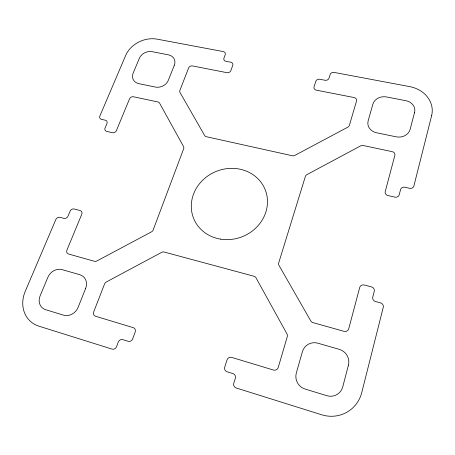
<?xml version="1.0" encoding="UTF-8"?>
<svg xmlns="http://www.w3.org/2000/svg" width="455" height="455" viewBox="0 0 455 455"><rect width="100%" height="100%" fill="white"/><g stroke="black" fill="none" stroke-linecap="round" stroke-linejoin="round"><path stroke-width="0.68" d="M431.613 115.752L413.84 186.158A3.612 3.208 6.1 0 1 409.58 188.296L404.882 187.244A3.612 3.219 5.9 0 0 400.565 189.576L399.16 194.99A3.606 3.23 5.3 0 1 394.889 197.134L387.66 195.479A3.589 3.219 4.3 0 1 385.214 191.618L394.855 155.394A3.515 3.088 1.8 0 0 392.227 151.669L363.244 145.515A3.458 3.043 -1.9 0 0 360.627 145.879L306.983 174.589A3.435 3.1 -8.1 0 0 305.362 176.5L278.722 262.836A3.566 3.395 -13 0 0 279 265.419L310.754 320.889A3.72 3.64 10.4 0 0 312.995 322.629L344.088 331.354A3.811 3.68 24.2 0 0 348.712 328.817L359.712 287.48A3.754 3.549 14.4 0 1 364.239 285.006L371.729 286.98A3.771 3.56 16 0 1 374.26 291.308L372.764 297.075A3.799 3.589 18.7 0 0 375.54 301.528L380.687 302.911A3.828 3.617 21.2 0 1 383.264 307.335L361.742 392.625A32.942 31.918 53.8 0 1 321.73 414.789L235.98 387.916A3.85 3.714 -73.8 0 1 233.802 383.207L235.326 378.327A3.822 3.686 -69.7 0 0 232.937 373.595L226.869 371.712A3.788 3.657 -65.2 0 1 224.742 367.1L227.108 359.695A3.765 3.646 -62.3 0 1 231.652 357.391L273.546 370.057A3.799 3.748 -84.1 0 0 278.215 367.492L287.27 336.694A3.708 3.68 -19.5 0 0 286.963 333.89L256.023 277.846A3.572 3.418 -24.4 0 0 253.941 276.231L164.215 252.047A3.475 3.168 -37 0 0 161.644 252.371L106.356 281.964A3.532 3.157 -45.2 0 0 104.559 283.977L93.667 311.971A3.606 3.219 -49.5 0 0 95.51 316.236L133.395 327.697A3.663 3.344 -51.9 0 1 135.186 332.013L132.593 339.072A3.686 3.361 -53.1 0 1 128.173 341.296L122.77 339.629A3.697 3.356 -54 0 0 118.266 342.063L116.56 346.653A3.703 3.35 -54.4 0 1 112.038 349.093L38.885 326.172A29.666 25.702 -48.5 0 1 25.23 291.376L55.828 219.509A3.356 2.866 -40 0 1 59.986 217.314L63.854 218.343A3.35 2.861 -39.3 0 0 68.011 216.142L70.093 211.205A3.344 2.866 -38.6 0 1 74.239 209.01L80.251 210.597A3.35 2.884 -38.4 0 1 81.763 214.277L66.93 250.119A3.435 2.98 -42.6 0 0 68.625 254.038L94.395 261.272A3.464 3.049 -42.3 0 0 96.909 260.954L151.458 231.868A3.407 3.06 -34.9 0 0 153.187 229.929L183.666 148.751A3.253 2.838 -24.9 0 0 183.541 146.55L159.586 103.16A3.151 2.656 -24.9 0 0 157.862 101.943L133.474 96.767A3.122 2.605 -26.5 0 0 129.561 98.809L116.321 130.79A3.174 2.673 -29.6 0 1 112.413 132.706L106.561 131.37A3.168 2.662 -29.9 0 1 105.048 128.048L106.948 123.527A3.157 2.639 -29.8 0 0 105.27 120.2L101.357 119.318A3.139 2.616 -29.6 0 1 99.872 116.053L125.62 55.567A25.463 20.833 -23.7 0 1 157.22 39.17L223.263 51.58A3.105 2.576 -17.7 0 1 225.208 54.697L223.934 58.132A3.117 2.593 -17.4 0 0 225.89 61.277L230.776 62.216A3.134 2.616 -17.2 0 1 232.761 65.383L230.776 70.787A3.139 2.633 -17.5 0 1 226.931 72.675L192.493 65.935A3.105 2.582 -20.6 0 0 188.62 67.96L179.884 90.409A3.145 2.645 -22.1 0 0 179.998 92.462L204.596 135.431A3.248 2.827 -21.3 0 0 206.433 136.727L292.32 155.746A3.367 2.997 -10.8 0 0 294.874 155.394L347.83 127.155A3.384 2.946 -4.8 0 0 349.389 125.318L356.538 100.987A3.35 2.866 -4.8 0 0 354.121 97.552L316.134 90.118A3.276 2.793 -8.8 0 1 314.052 86.808L315.85 81.195A3.265 2.775 -8.7 0 1 319.785 79.25L325.024 80.256A3.265 2.764 -8.1 0 0 329.022 78.141L330.211 74.358A3.27 2.764 -7.5 0 1 334.141 72.419L409.659 86.609A28.722 24.507 0.4 0 1 431.613 115.752M348.433 365.149L342.74 386.904A13.172 12.768 53.7 0 1 326.849 395.691L305.106 389.042A12.95 12.683 61 0 1 296.341 372.946L302.399 351.687A12.729 12.524 42 0 1 317.88 343.195L339.265 349.349A12.962 12.592 41.8 0 1 348.433 365.149M414.585 112.402L410.148 129.351A11.574 9.987 0.8 0 1 396.208 136.824L376.524 132.758A11.443 9.896 -1.3 0 1 368.146 120.831L372.878 104.201A11.358 9.709 -1.6 0 1 386.505 96.949L405.888 100.691A11.489 9.8 0.4 0 1 414.585 112.402M85.676 288.316L78.129 307.296A11.927 10.448 -48.9 0 1 63.472 315.15L45.671 309.707A11.864 10.277 -48.5 0 1 40.114 295.858L47.883 277.266A11.699 10.146 -46.3 0 1 62.193 269.644L79.767 274.701A11.756 10.317 -46.4 0 1 85.676 288.316M174.35 65.156L168.344 80.273A10.329 8.577 -23.6 0 1 155.354 87.064L138.877 83.657A10.272 8.463 -24.7 0 1 133.15 73.13L139.355 58.274A10.186 8.332 -23.7 0 1 152.072 51.665L168.35 54.81A10.249 8.44 -22.6 0 1 174.35 65.156M220.766 239.159A38.556 35.149 -22 0 0 265.828 191.447A38.556 35.149 -22 0 0 201.554 181.369A38.556 35.149 -22 0 0 220.766 239.159"/></g></svg>
